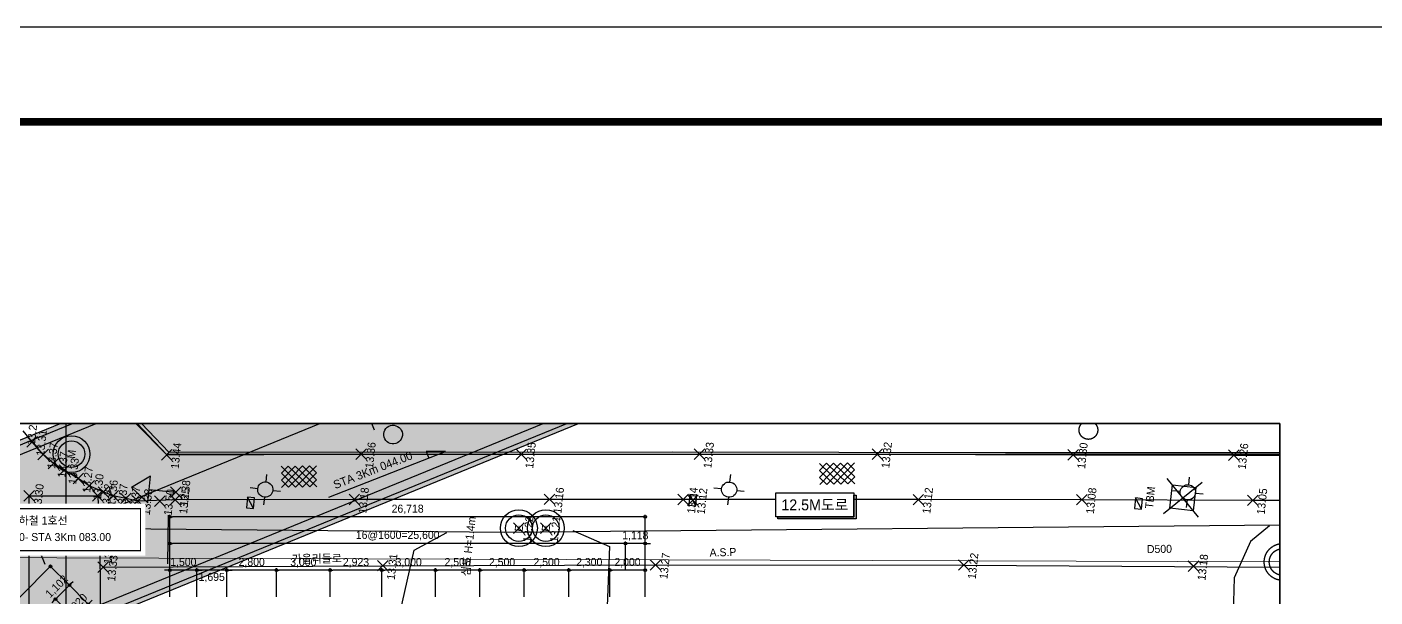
# Model space of a CAD drawing. Header units: millimetres. Extents: x 1073475 to 2890243, y -1340830 to -367733.
# Drawn here: x 1669153 to 1694729, y -378547 to -367733 of the extents above; entities that cross this region are included whole.
import ezdxf
from ezdxf.enums import TextEntityAlignment as Align
from ezdxf.xclip import XClip

# ---------------------------------------------------------------- set-up
doc = ezdxf.new("R2010")
doc.units = ezdxf.units.MM
doc.header["$LTSCALE"] = 50
doc.header["$XCLIPFRAME"] = 2
doc.header["$PDMODE"] = 3
doc.header["$PDSIZE"] = 100
doc.linetypes.add('E-DIGLN01', pattern=[2, 0.9, -0.2, 0.9])
doc.linetypes.add('HIDDEN2', pattern=[4.7625, 3.175, -1.5875])
doc.layers.get('Defpoints').update_dxf_attribs({"color": 151})
for name, color, linetype in [('0-재료표-1', 3, 'Continuous'), ('0-재료표-T', 7, 'Continuous'), ('1-우수관로', 140, '우수'), ('11', 11, 'Continuous'), ('C-DIM', 7, 'Continuous'), ('C0413425', 1, 'Continuous'), ('CS-CONC-MAJR', 4, 'Continuous'), ('CS-EXCV', 3, 'E-DIGLN01'), ('TEX', 3, 'Continuous'), ('TEXT', 3, 'Continuous'), ('가로등', 1, 'Continuous'), ('구조물', 7, 'Continuous'), ('기준점', 5, 'Continuous'), ('도로', 1, 'Continuous'), ('맨홀', 1, 'Continuous'), ('보도', 7, 'Continuous'), ('보도블럭', 7, 'Continuous'), ('상수도맨홀', 1, 'Continuous'), ('시점변경-종점-구__보조측점심볼', 7, 'Continuous'), ('시점변경-종점-구__선형', 7, 'Continuous'), ('연속지적도', 32, 'Continuous'), ('우수맨홀', 1, 'Continuous'), ('우수받이', 5, 'Continuous'), ('중앙선', 2, 'Continuous'), ('지하지장물_전기관로', 1, 'HIDDEN2'), ('차선', 7, 'HIDDEN2'), ('측량점_높이', 8, 'Continuous'), ('측량점_심볼', 7, 'Continuous'), ('포장상태', 7, 'Continuous'), ('한전맨홀', 1, 'Continuous'), ('현황', 9, 'Continuous'), ('화단', 3, 'Continuous'), ('화단경계', 3, 'Continuous'), ('횡단보도', 40, 'Continuous')]:
    doc.layers.add(name, color=color, linetype=linetype)
doc.styles.add('LT', font='')
doc.styles.add('RXHG', font='arial.ttf')
doc.styles.get("Standard").update_dxf_attribs({"font": ''})
doc.styles.add('굴림체', font='')
doc.styles.add('돋움', font='')
doc.styles.get('LT').set_extended_font_data('GulimChe')
doc.styles.get('Standard').set_extended_font_data('Dotum')
doc.styles.get('굴림체').set_extended_font_data('Dotum')
doc.styles.get('돋움').set_extended_font_data('Dotum')
doc.linetypes.add('CFZ008', pattern='A,0.9,-0.2,[106,KHCLINE.shx,S=0.00606,R=180,X=0,Y=0],0.9', length=2)
doc.linetypes.add('POWER_LINE', pattern='A,12.7,-5.08,["POWER",Standard,S=2.54,R=0,X=-2.54,Y=-1.27],-6.35', length=24.13)
doc.linetypes.add('우수', pattern='A,0.5,-0.05,["우수",LT,S=0.1,R=0,X=0,Y=-0.05],-0.4', length=0.95)
doc.dimstyles.new('SAM-300', dxfattribs={"dimscale": 1.5, "dimtxt": 300, "dimasz": 100, "dimexe": 70, "dimexo": 0, "dimgap": 100, "dimtad": 1, "dimdec": 0, "dimzin": 0, "dimdsep": 46, "dimlunit": 6, "dimtxsty": '돋움', "dimblk": 'ORIGIN', "dimcen": 100, "dimclrd": 1, "dimclre": 1, "dimclrt": 7, "dimadec": 0, "dimazin": 0, "dimtfac": 1, "dimtdec": 0, "dimtix": 1, "dimtmove": 2, "dimatfit": 3, "dimfxl": 70, "dimtolj": 1, "dimtzin": 0, "dimlwd": -1, "dimlwe": -1, "dimarcsym": 0})

# ---------------------------------------------------------------- blocks, each defined once
blk = doc.blocks.new('dbox')
at = {"layer": '11'}
blk.add_line((4288, 57600), (81088, 57600), dxfattribs=at)
at = {"layer": '11', "const_width": 150}
blk.add_lwpolyline([(81088, 1800), (4288, 1800), (4288, 57600), (81088, 57600)], close=True, dxfattribs=at)
at = {"layer": 'TEXT', "color": 7}
blk.add_line((0, 59400), (84100, 59400), dxfattribs=at)
at = {"layer": 'TEX', "color": 6, "linetype": 'Continuous', "style": 'RXHG', "width": 1}
for tag, p in [('일자', (76628, 15972)), ('축척', (76628, 13925)), ('설계번호', (76684, 12170))]:
    blk.add_attdef(tag, p, '', height=300, dxfattribs=at)
at = {"layer": 'TEX', "color": 7, "linetype": 'Continuous', "style": 'RXHG', "width": 1}
blk.add_attdef('파일명', (81840, 4453), '', height=300, rotation=90, dxfattribs=at)
at = {"layer": 'TEX', "linetype": 'Continuous', "style": 'RXHG', "width": 1}
for tag, p in [('도면명-1', (77799, 3389)), ('도면명-2', (77799, 2662))]:
    blk.add_attdef(tag, text='', height=400, dxfattribs=at).set_placement(p, align=Align.CENTER)
blk = doc.blocks.new('A$405090834614')
at = {"color": 251}
for points in [[(182276, 95890), (184256, 93919)], [(182280, 93915), (184251, 95895)]]:
    blk.add_lwpolyline(points, dxfattribs=at)
blk.add_lwpolyline([(182606, 95562), (183923, 95565), (183926, 94248), (182609, 94245)], close=True, dxfattribs=at)
at = {"layer": '1-우수관로', "color": 251, "linetype": '우수', "lineweight": 0, "ltscale": 80}
blk.add_lwpolyline([(185502, 13028), (184884, 22596), (180273, 88945), (172057, 168906), (121638, 164312), (118262, 188984)], dxfattribs=at)
at = {"layer": 'C0413425', "color": 251}
for p, q in [((177610, 153734), (176860, 152734)), ((178360, 152734), (177610, 153734)), ((176860, 152734), (178360, 152734)), ((177610, 152734), (177610, 151234))]:
    blk.add_line(p, q, dxfattribs=at)
at = {"layer": '가로등', "color": 251, "linetype": 'Continuous'}
for p, q in [((178290, 146675), (178290, 147104)), ((177862, 146247), (177433, 146247)), ((178290, 145818), (178290, 145389)), ((178719, 146247), (179147, 146247)), ((181036, 120743), (181036, 121172)), ((180608, 120314), (180179, 120314)), ((181036, 119886), (181036, 119457)), ((181465, 120314), (181894, 120314)), ((183607, 95083), (183607, 95511)), ((183178, 94654), (182750, 94654)), ((183607, 94226), (183607, 93797)), ((184035, 94654), (184464, 94654))]:
    blk.add_line(p, q, dxfattribs=at)
for centre, major_axis, start_param, end_param in [((178290, 146247), (303, 303), 5.497787, 11.780972), ((181036, 120314), (-303, 303), 3.926991, 10.210176), ((183607, 94654), (-303, 303), 3.926991, 10.210176)]:
    blk.add_ellipse(centre, major_axis=major_axis, ratio=1, start_param=start_param, end_param=end_param, dxfattribs=at)
at = {"layer": '도로', "color": 251}
for p, q in [((179575, 159558), (180130, 160136)), ((178928, 158866), (179575, 159558)), ((178489, 158242), (178928, 158866)), ((178189, 157596), (178489, 158242)), ((177796, 156764), (178189, 157596)), ((177195, 155287), (177450, 156118)), ((177450, 156118), (177796, 156764)), ((176964, 153994), (177034, 154709)), ((177034, 154709), (177195, 155287)), ((176895, 153301), (176964, 153994)), ((177182, 151224), (176895, 153301)), ((177182, 151224), (177182, 151224)), ((178263, 141208), (177182, 151224)), ((179425, 130303), (178263, 141208)), ((180217, 122831), (179425, 130303)), ((181600, 109677), (180217, 122831)), ((182563, 100534), (181600, 109677)), ((183539, 90982), (182563, 100534)), ((184374, 83195), (183539, 90982))]:
    blk.add_line(p, q, dxfattribs=at)
at = {"layer": '맨홀', "color": 251}
for radius in [1036, 750]:
    blk.add_circle((179121, 157289), radius, dxfattribs=at)
at = {"layer": '보도', "color": 251}
for p, q in [((182057, 154787), (179649, 151962)), ((179649, 151962), (180835, 141094)), ((180835, 141094), (181778, 132145)), ((181778, 132145), (182843, 122188)), ((182843, 122188), (183902, 112241)), ((183902, 112241), (185026, 101289)), ((185026, 101289), (185948, 92310)), ((185948, 92310), (187023, 82345))]:
    blk.add_line(p, q, dxfattribs=at)
at = {"layer": '보도블럭', "color": 251}
for p, q in [((178511, 145346), (179829, 144315)), ((178559, 144955), (178903, 145394)), ((178559, 144955), (179876, 143924)), ((178607, 144564), (179294, 145442)), ((178654, 144172), (179686, 145490)), ((178702, 143781), (179733, 145098)), ((178903, 145394), (179781, 144707)), ((179294, 145442), (179733, 145098)), ((178607, 144564), (179924, 143533)), ((178654, 144172), (179533, 143485)), ((178750, 143389), (179781, 144707)), ((179141, 143437), (179829, 144315)), ((178702, 143781), (179141, 143437)), ((179533, 143485), (179876, 143924)), ((181863, 115283), (183180, 114252)), ((181910, 114892), (182254, 115331)), ((181958, 114500), (182645, 115379)), ((182006, 114109), (183037, 115426)), ((182254, 115331), (183132, 114643)), ((182645, 115379), (183085, 115035)), ((181910, 114892), (183228, 113861)), ((181958, 114500), (183276, 113469)), ((182054, 113717), (183085, 115035)), ((182101, 113326), (183132, 114643)), ((182006, 114109), (182884, 113421)), ((182054, 113717), (182493, 113374)), ((182493, 113374), (183180, 114252)), ((182884, 113421), (183228, 113861))]:
    blk.add_line(p, q, dxfattribs=at)
at = {"layer": '연속지적도', "color": 251}
for p, q in [((184698, 158193), (161008, 155684)), ((179669, 151974), (184698, 158193)), ((188497, 68694), (179669, 151974))]:
    blk.add_line(p, q, dxfattribs=at)
at = {"layer": '우수맨홀', "color": 251}
for radius in [1036, 750]:
    blk.add_circle((180273, 88945), radius, dxfattribs=at)
at = {"layer": '우수받이', "color": 251}
for points in [[(177165, 147191), (177165, 146791), (177765, 146791), (177765, 147191)], [(179929, 122486), (179929, 122086), (180529, 122086), (180529, 122486)], [(182382, 97546), (182382, 97146), (182982, 97146), (182982, 97546)]]:
    blk.add_lwpolyline(points, close=True, dxfattribs=at)
for points in [[(177165, 146791), (177765, 147191)], [(179929, 122086), (180529, 122486)], [(182382, 97146), (182982, 97546)]]:
    blk.add_lwpolyline(points, dxfattribs=at)
at = {"layer": '중앙선', "color": 251}
for p, q in [((172990, 154847), (174731, 139223)), ((174731, 139223), (176388, 123987)), ((176388, 123987), (178214, 106751)), ((178214, 106751), (180168, 87009))]:
    blk.add_line(p, q, dxfattribs=at)
at = {"layer": '지하지장물_전기관로', "color": 251, "linetype": 'POWER_LINE', "ltscale": 3}
for points in [[(186670, 16637), (186590, 33534), (184398, 74092), (182595, 86963), (177310, 132594), (173297, 174213)], [(165368, 136915), (170465, 138180), (175788, 137564), (176957, 135844)], [(177834, 128804), (177152, 126662), (169969, 126181), (168804, 125250), (166356, 122047)], [(182216, 89895), (181219, 90859), (179097, 91566), (173051, 91084), (169836, 89863)]]:
    blk.add_lwpolyline(points, dxfattribs=at)
at = {"layer": '차선', "color": 251, "linetype": 'ByBlock'}
blk.add_line((173554, 151247), (176294, 151506), dxfattribs=at)
at = {"layer": '측량점_심볼', "color": 251}
for p in [(176536, 159406), (179575, 159558), (178928, 158866), (178489, 158242), (178189, 157596), (177450, 156118), (177796, 156764), (176945, 155579), (172990, 154847), (173932, 155145), (177034, 154709), (177195, 155287), (176964, 153994), (176895, 153301), (177011, 152077), (179649, 151962), (177182, 151224), (177610, 151234), (178263, 141208), (180835, 141094), (174731, 139223), (181778, 132145), (177636, 131839), (177798, 130332), (179425, 130303), (176388, 123987), (180217, 122831), (180229, 122286), (182843, 122188), (183902, 112241), (181600, 109677), (178214, 106751), (185026, 101289), (182563, 100534), (179504, 93902), (179508, 93900), (185948, 92310), (183539, 90982)]:
    blk.add_point(p, dxfattribs=at)
at = {"layer": '한전맨홀', "color": 251}
for centre, radius in [((177636, 131839), 1036), ((177636, 131839), 750), ((177798, 130332), 1036), ((177798, 130332), 750)]:
    blk.add_circle(centre, radius, dxfattribs=at)
at = {"layer": '화단', "color": 251}
for centre in [(182121, 139428), (186498, 100585)]:
    blk.add_ellipse(centre, major_axis=(371, 371), ratio=1, start_param=5.497787, end_param=11.780972, dxfattribs=at)
at = {"layer": '화단경계', "color": 251}
for p, q in [((181831, 154242), (179805, 151852)), ((179805, 151852), (182813, 123727)), ((182813, 123727), (184755, 105082)), ((184755, 105082), (188730, 67509))]:
    blk.add_line(p, q, dxfattribs=at)
at = {"layer": '횡단보도', "color": 251}
for p, q in [((168239, 158538), (176536, 159406)), ((176536, 159406), (176945, 155579)), ((176945, 155579), (173932, 155145)), ((173932, 155145), (169592, 154635))]:
    blk.add_line(p, q, dxfattribs=at)
at = {"layer": '1-우수관로', "color": 251, "linetype": '우수', "lineweight": 0, "ltscale": 5, "style": '굴림체'}
blk.add_text('D500', height=450, rotation=276.75715, dxfattribs=at).set_placement((180132, 95184), align=Align.RIGHT)
at = {"layer": 'TEXT', "color": 251, "style": '굴림체'}
blk.add_text('가을리들로', height=450, rotation=276.75715, dxfattribs=at).set_placement((174673, 141531), align=Align.RIGHT)
blk.add_text('심도 H=1.4m', height=450, dxfattribs=at).set_placement((178004, 134314), align=Align.RIGHT)
at = {"layer": '기준점', "color": 251, "style": '굴림체'}
blk.add_text('TBM', height=450, dxfattribs=at).set_placement((183089, 96734), align=Align.MIDDLE_CENTER)
at = {"layer": '상수도맨홀', "color": 251, "style": '굴림체'}
for s, p in [('M', (179121, 157289)), ('E', (177636, 131839)), ('E', (177798, 130332))]:
    blk.add_text(s, height=450, dxfattribs=at).set_placement(p, align=Align.MIDDLE)
at = {"layer": '측량점_높이', "color": 251, "style": '굴림체'}
for s, p in [('13.31', (179575, 159258)), ('13.27', (180130, 159836)), ('13.30', (176536, 159106)), ('13.37', (178928, 158566)), ('13.37', (178489, 157942)), ('13.33', (178189, 157296)), ('13.27', (177796, 156464)), ('13.30', (177450, 155818)), ('13.32', (173932, 154845)), ('13.32', (176945, 155279)), ('13.36', (177195, 154987)), ('13.33', (172990, 154547)), ('13.37', (177034, 154409)), ('13.37', (176964, 153694)), ('13.38', (176895, 153001)), ('13.50', (177011, 151777)), ('13.44', (179649, 151662)), ('13.25', (177182, 150924)), ('13.38', (177610, 150934)), ('13.18', (178263, 140908)), ('13.36', (180835, 140794)), ('13.31', (174731, 138923)), ('13.22', (177636, 131539)), ('13.35', (181778, 131845)), ('13.21', (177798, 130032)), ('13.16', (179425, 130003)), ('13.27', (176388, 123687)), ('13.14', (180217, 122531)), ('13.12', (180229, 121986)), ('13.33', (182843, 121888)), ('13.32', (183902, 111941)), ('13.12', (181600, 109377)), ('13.22', (178214, 106451)), ('13.30', (185026, 100989)), ('13.08', (182563, 100234)), ('13.18', (179504, 93602)), ('13.18', (179508, 93600)), ('13.26', (185948, 92010)), ('13.05', (183539, 90682))]:
    blk.add_text(s, height=450, dxfattribs=at).set_placement(p, align=Align.TOP_CENTER)
at = {"layer": '포장상태', "color": 251, "style": '굴림체'}
blk.add_text('A.S.P', height=450, rotation=277.72058, dxfattribs=at).set_placement((177378, 119514), align=Align.RIGHT)
blk = doc.blocks.new('A$599346786921')
at = {"layer": '구조물', "ltscale": 0.2}
h = blk.add_hatch(color=254, dxfattribs=at)
h.dxf.hatch_style = 1
h.set_gradient(color1=(214, 214, 214), color2=(214, 214, 214))
h.paths.add_polyline_path([(189880, 4043), (128969, 153101), (129119, 153162), (47790, 352186), (48127, 352323), (40199, 371724), (39821, 372650), (39443, 373575), (39065, 374501), (38687, 375426), (38309, 376351), (37931, 377276), (37554, 378201), (37177, 379126), (36800, 380051), (36423, 380975), (36047, 381900), (35671, 382825), (35295, 383749), (34920, 384674), (34545, 385599), (34170, 386523), (33796, 387448), (33422, 388373), (33049, 389297), (32676, 390222), (32304, 391147), (31932, 392072), (31561, 392997), (31190, 393922), (30821, 394847), (30451, 395772), (30083, 396697), (29715, 397623), (29347, 398548), (28981, 399474), (28615, 400400), (28250, 401326), (27886, 402252), (27523, 403178), (27160, 404105), (26798, 405031), (26438, 405958), (26078, 406885), (25719, 407812), (25360, 408742), (25003, 409670), (24647, 410598), (24292, 411526), (23938, 412455), (23585, 413383), (23233, 414312), (22883, 415241), (22533, 416171), (22185, 417101), (21838, 418031), (21492, 418961), (21147, 419892), (20804, 420823), (20462, 421754), (20121, 422686), (19782, 423618), (19443, 424550), (19107, 425482), (18771, 426415), (18438, 427349), (18105, 428282), (17774, 429216), (17445, 430151), (17117, 431086), (16791, 432021), (16466, 432956), (16143, 433892), (15821, 434829), (15501, 435766), (15183, 436703), (14866, 437640), (14551, 438579), (14238, 439517), (13927, 440456), (13617, 441395), (13310, 442335), (13004, 443275), (12700, 444216), (12398, 445157), (12097, 446099), (11799, 447041), (11503, 447983), (11339, 448506), (0, 445440), (302, 444474), (605, 443509), (911, 442544), (1218, 441580), (1527, 440617), (1838, 439655), (2151, 438693), (2466, 437732), (2782, 436772), (3100, 435812), (3420, 434854), (3742, 433896), (4065, 432938), (4390, 431982), (4716, 431026), (5044, 430071), (5374, 429116), (5705, 428162), (6037, 427209), (6372, 426257), (6707, 425305), (7044, 424354), (7382, 423404), (7722, 422454), (8063, 421505), (8406, 420556), (8750, 419608), (9095, 418661), (9441, 417714), (9788, 416768), (10137, 415823), (10487, 414878), (10838, 413933), (11190, 412990), (11544, 412047), (11898, 411104), (12253, 410162), (12610, 409221), (12967, 408280), (13326, 407339), (13685, 406399), (14046, 405460), (14407, 404521), (14768, 403585), (15131, 402648), (15495, 401710), (15860, 400773), (16225, 399837), (16592, 398901), (16959, 397965), (17326, 397030), (17695, 396095), (18064, 395161), (18434, 394227), (18804, 393294), (19175, 392360), (19547, 391428), (19919, 390496), (20292, 389564), (20665, 388632), (21038, 387701), (21412, 386770), (21787, 385839), (22162, 384909), (22537, 383979), (22913, 383050), (23289, 382120), (23665, 381191), (24042, 380263), (24419, 379334), (24796, 378406), (25174, 377478), (25551, 376550), (25929, 375623), (26307, 374695), (26685, 373768), (27063, 372842), (27441, 371915), (27820, 370988), (28198, 370062), (28576, 369136), (28955, 368210), (29333, 367284), (37261, 347883), (37598, 348021), (118926, 148997), (119075, 149057), (179985, 0)])
at = {"layer": 'CS-CONC-MAJR'}
for points in [[(46812, 352596), (128141, 153572)], [(47464, 352323), (128793, 153298)], [(38008, 348999), (119337, 149975)], [(37735, 348347), (119063, 149323)]]:
    blk.add_lwpolyline(points, dxfattribs=at)
at = {"layer": 'CS-EXCV', "linetype": 'CFZ008', "ltscale": 5, "flags": 128}
blk.add_lwpolyline([(189880, 4043), (128969, 153101), (129119, 153162), (47790, 352186), (48127, 352323), (40199, 371724), (39821, 372650), (39443, 373575), (39065, 374501), (38687, 375426), (38309, 376351), (37931, 377276), (37554, 378201), (37177, 379126), (36800, 380051), (36423, 380975), (36047, 381900), (35671, 382825), (35295, 383749), (34920, 384674), (34545, 385599), (34170, 386523), (33796, 387448), (33422, 388373), (33049, 389297), (32676, 390222), (32304, 391147), (31932, 392072), (31561, 392997), (31190, 393922), (30821, 394847), (30451, 395772), (30083, 396697), (29715, 397623), (29347, 398548), (28981, 399474), (28615, 400400), (28250, 401326), (27886, 402252), (27523, 403178), (27160, 404105), (26798, 405031), (26438, 405958), (26078, 406885), (25719, 407812), (25360, 408742), (25003, 409670), (24647, 410598), (24292, 411526), (23938, 412455), (23585, 413383), (23233, 414312), (22883, 415241), (22533, 416171), (22185, 417101), (21838, 418031), (21492, 418961), (21147, 419892), (20804, 420823), (20462, 421754), (20121, 422686), (19782, 423618), (19443, 424550), (19107, 425482), (18771, 426415), (18438, 427349), (18105, 428282), (17774, 429216), (17445, 430151), (17117, 431086), (16791, 432021), (16466, 432956), (16143, 433892), (15821, 434829), (15501, 435766), (15183, 436703), (14866, 437640), (14551, 438579), (14238, 439517), (13927, 440456), (13617, 441395), (13310, 442335), (13004, 443275), (12700, 444216), (12398, 445157), (12097, 446099), (11799, 447041), (11503, 447983), (11339, 448506), (0, 445440), (302, 444474), (605, 443509), (911, 442544), (1218, 441580), (1527, 440617), (1838, 439655), (2151, 438693), (2466, 437732), (2782, 436772), (3100, 435812), (3420, 434854), (3742, 433896), (4065, 432938), (4390, 431982), (4716, 431026), (5044, 430071), (5374, 429116), (5705, 428162), (6037, 427209), (6372, 426257), (6707, 425305), (7044, 424354), (7382, 423404), (7722, 422454), (8063, 421505), (8406, 420556), (8750, 419608), (9095, 418661), (9441, 417714), (9788, 416768), (10137, 415823), (10487, 414878), (10838, 413933), (11190, 412990), (11544, 412047), (11898, 411104), (12253, 410162), (12610, 409221), (12967, 408280), (13326, 407339), (13685, 406399), (14046, 405460), (14407, 404521), (14768, 403585), (15131, 402648), (15495, 401710), (15860, 400773), (16225, 399837), (16592, 398901), (16959, 397965), (17326, 397030), (17695, 396095), (18064, 395161), (18434, 394227), (18804, 393294), (19175, 392360), (19547, 391428), (19919, 390496), (20292, 389564), (20665, 388632), (21038, 387701), (21412, 386770), (21787, 385839), (22162, 384909), (22537, 383979), (22913, 383050), (23289, 382120), (23665, 381191), (24042, 380263), (24419, 379334), (24796, 378406), (25174, 377478), (25551, 376550), (25929, 375623), (26307, 374695), (26685, 373768), (27063, 372842), (27441, 371915), (27820, 370988), (28198, 370062), (28576, 369136), (28955, 368210), (29333, 367284), (37261, 347883), (37598, 348021), (118926, 148997), (119075, 149057), (179985, 0)], close=True, dxfattribs=at)
at = {"layer": '시점변경-종점-구__보조측점심볼', "color": 1}
for p, q in [((48492, 331948), (51270, 333083)), ((56058, 313434), (58835, 314569))]:
    blk.add_line(p, q, dxfattribs=at)
at = {"layer": '시점변경-종점-구__선형', "color": 1}
blk.add_lwpolyline([(34766, 369504), (184932, 2022)], dxfattribs=at)
blk = doc.blocks.new('_Origin')
at = {"color": 0, "linetype": 'ByBlock', "lineweight": -2}
blk.add_line((0, 0), (-1, 0), dxfattribs=at)
blk.add_circle((0, 0), 0.5, dxfattribs=at)
blk = doc.blocks.new('*D925')
at = {"layer": 'C-DIM', "color": 1, "ltscale": 0.2, "transparency": 16777216}
for p, q in [((1709029, -646388), (1709029, -644783)), ((1735597, -644888), (1709179, -644888)), ((1735747, -646388), (1735747, -644783))]:
    blk.add_line(p, q, dxfattribs=at)
at = {"layer": 'Defpoints', "color": 0, "ltscale": 0.2, "transparency": 16777216}
for p in [(1709029, -644888), (1709029, -646388), (1735747, -646388)]:
    blk.add_point(p, dxfattribs=at)
at = {"layer": 'C-DIM', "color": 1, "ltscale": 0.2, "transparency": 16777216, "xscale": 150, "yscale": 150, "zscale": 150, "rotation": 180}
blk.add_blockref('_Origin', (1709029, -644888), dxfattribs=at)
at = {"layer": 'C-DIM', "color": 1, "ltscale": 0.2, "transparency": 16777216, "xscale": 150, "yscale": 150, "zscale": 150}
blk.add_blockref('_Origin', (1735747, -644888), dxfattribs=at)
at = {"layer": 'C-DIM', "color": 7, "ltscale": 0.2, "transparency": 16777216, "insert": (1722388, -644470), "char_height": 450, "attachment_point": 5, "style": '돋움'}
blk.add_mtext('\\A1;26,718', dxfattribs=at)
blk = doc.blocks.new('*D928')
at = {"layer": 'C-DIM', "color": 1, "ltscale": 0.2, "transparency": 16777216}
for p, q in [((1697112, -652870), (1702205, -647777)), ((1703372, -648732), (1702237, -647597)), ((1698067, -654037), (1696932, -652902))]:
    blk.add_line(p, q, dxfattribs=at)
at = {"layer": 'Defpoints', "color": 0, "ltscale": 0.2, "transparency": 16777216}
for p in [(1702311, -647671), (1703372, -648732), (1698067, -654037)]:
    blk.add_point(p, dxfattribs=at)
at = {"layer": 'C-DIM', "color": 1, "ltscale": 0.2, "transparency": 16777216, "xscale": 150, "yscale": 150, "zscale": 150}
for p, rotation in [((1702311, -647671), 45), ((1697006, -652976), 225)]:
    blk.add_blockref('_Origin', p, dxfattribs=dict(at, rotation=rotation))
at = {"layer": 'C-DIM', "color": 7, "ltscale": 0.2, "transparency": 16777216, "insert": (1699363, -650027), "char_height": 450, "attachment_point": 5, "rotation": 45, "style": '돋움'}
blk.add_mtext('\\A1;7,502', dxfattribs=at)
blk = doc.blocks.new('*D930')
at = {"layer": 'C-DIM', "color": 1, "ltscale": 0.2, "transparency": 16777216}
for p, q in [((1709029, -647888), (1709029, -646283)), ((1734479, -646388), (1709179, -646388)), ((1734629, -647888), (1734629, -646283))]:
    blk.add_line(p, q, dxfattribs=at)
at = {"layer": 'Defpoints', "color": 0, "ltscale": 0.2, "transparency": 16777216}
for p in [(1709029, -646388), (1709029, -647888), (1734629, -647888)]:
    blk.add_point(p, dxfattribs=at)
at = {"layer": 'C-DIM', "color": 1, "ltscale": 0.2, "transparency": 16777216, "xscale": 150, "yscale": 150, "zscale": 150, "rotation": 180}
blk.add_blockref('_Origin', (1709029, -646388), dxfattribs=at)
at = {"layer": 'C-DIM', "color": 1, "ltscale": 0.2, "transparency": 16777216, "xscale": 150, "yscale": 150, "zscale": 150}
blk.add_blockref('_Origin', (1734629, -646388), dxfattribs=at)
at = {"layer": 'C-DIM', "color": 7, "ltscale": 0.2, "transparency": 16777216, "insert": (1721829, -645951), "char_height": 450, "attachment_point": 5, "style": '돋움'}
blk.add_mtext('\\A1;16@1600=25,600', dxfattribs=at)
blk = doc.blocks.new('*D940')
at = {"layer": 'C-DIM', "color": 1, "ltscale": 0.2, "transparency": 16777216}
for p, q in [((1704433, -649792), (1703298, -648657)), ((1703478, -648625), (1703584, -648519)), ((1703653, -650572), (1702518, -649437)), ((1702592, -649511), (1703372, -648732)), ((1702486, -649617), (1702380, -649723))]:
    blk.add_line(p, q, dxfattribs=at)
at = {"layer": 'Defpoints', "color": 0, "ltscale": 0.2, "transparency": 16777216}
for p in [(1703372, -648732), (1704433, -649792), (1703653, -650572)]:
    blk.add_point(p, dxfattribs=at)
at = {"layer": 'C-DIM', "color": 1, "ltscale": 0.2, "transparency": 16777216, "xscale": 150, "yscale": 150, "zscale": 150}
for p, rotation in [((1703372, -648732), 225), ((1702592, -649511), 45)]:
    blk.add_blockref('_Origin', p, dxfattribs=dict(at, rotation=rotation))
at = {"layer": 'C-DIM', "color": 7, "ltscale": 0.2, "transparency": 16777216, "insert": (1702686, -648825), "char_height": 450, "attachment_point": 5, "rotation": 45, "style": '돋움'}
blk.add_mtext('\\A1;1,102', dxfattribs=at)
blk = doc.blocks.new('*D941')
at = {"layer": 'C-DIM', "color": 1, "ltscale": 0.2, "transparency": 16777216}
for p, q in [((1708879, -647888), (1708729, -647888)), ((1709029, -649388), (1709029, -647783)), ((1710529, -647888), (1709029, -647888)), ((1710529, -649388), (1710529, -647783)), ((1710679, -647888), (1710829, -647888))]:
    blk.add_line(p, q, dxfattribs=at)
at = {"layer": 'Defpoints', "color": 0, "ltscale": 0.2, "transparency": 16777216}
for p in [(1709029, -647888), (1709029, -649388), (1710529, -649388)]:
    blk.add_point(p, dxfattribs=at)
at = {"layer": 'C-DIM', "color": 1, "ltscale": 0.2, "transparency": 16777216, "xscale": 150, "yscale": 150, "zscale": 150}
blk.add_blockref('_Origin', (1709029, -647888), dxfattribs=at)
at = {"layer": 'C-DIM', "color": 1, "ltscale": 0.2, "transparency": 16777216, "xscale": 150, "yscale": 150, "zscale": 150, "rotation": 180}
blk.add_blockref('_Origin', (1710529, -647888), dxfattribs=at)
at = {"layer": 'C-DIM', "color": 7, "ltscale": 0.2, "transparency": 16777216, "insert": (1709779, -647470), "char_height": 450, "attachment_point": 5, "style": '돋움'}
blk.add_mtext('\\A1;1,500', dxfattribs=at)
blk = doc.blocks.new('*D942')
at = {"layer": 'C-DIM', "color": 1, "ltscale": 0.2, "transparency": 16777216}
for p, q in [((1710379, -647888), (1710229, -647888)), ((1710529, -649388), (1710529, -647783)), ((1712224, -647888), (1710529, -647888)), ((1712224, -649388), (1712224, -647783)), ((1712374, -647888), (1712524, -647888))]:
    blk.add_line(p, q, dxfattribs=at)
at = {"layer": 'Defpoints', "color": 0, "ltscale": 0.2, "transparency": 16777216}
for p in [(1710529, -647888), (1710529, -649388), (1712224, -649388)]:
    blk.add_point(p, dxfattribs=at)
at = {"layer": 'C-DIM', "color": 1, "ltscale": 0.2, "transparency": 16777216, "xscale": 150, "yscale": 150, "zscale": 150}
blk.add_blockref('_Origin', (1710529, -647888), dxfattribs=at)
at = {"layer": 'C-DIM', "color": 1, "ltscale": 0.2, "transparency": 16777216, "xscale": 150, "yscale": 150, "zscale": 150, "rotation": 180}
blk.add_blockref('_Origin', (1712224, -647888), dxfattribs=at)
at = {"layer": 'C-DIM', "color": 7, "ltscale": 0.2, "transparency": 16777216, "char_height": 450, "attachment_point": 5, "style": '돋움'}
for s, insert in [('\\A1;', (1711376, -647513)), ('\\A1;1,695', (1711376, -648307))]:
    blk.add_mtext(s, dxfattribs=dict(at, insert=insert))
blk = doc.blocks.new('*D943')
at = {"layer": 'C-DIM', "color": 1, "ltscale": 0.2, "transparency": 16777216}
for p, q in [((1712224, -649388), (1712224, -647783)), ((1714874, -647888), (1712374, -647888)), ((1715024, -649388), (1715024, -647783))]:
    blk.add_line(p, q, dxfattribs=at)
at = {"layer": 'Defpoints', "color": 0, "ltscale": 0.2, "transparency": 16777216}
for p in [(1712224, -647888), (1712224, -649388), (1715024, -649388)]:
    blk.add_point(p, dxfattribs=at)
at = {"layer": 'C-DIM', "color": 1, "ltscale": 0.2, "transparency": 16777216, "xscale": 150, "yscale": 150, "zscale": 150, "rotation": 180}
blk.add_blockref('_Origin', (1712224, -647888), dxfattribs=at)
at = {"layer": 'C-DIM', "color": 1, "ltscale": 0.2, "transparency": 16777216, "xscale": 150, "yscale": 150, "zscale": 150}
blk.add_blockref('_Origin', (1715024, -647888), dxfattribs=at)
at = {"layer": 'C-DIM', "color": 7, "ltscale": 0.2, "transparency": 16777216, "insert": (1713624, -647470), "char_height": 450, "attachment_point": 5, "style": '돋움'}
blk.add_mtext('\\A1;2,800', dxfattribs=at)
blk = doc.blocks.new('*D944')
at = {"layer": 'C-DIM', "color": 1, "ltscale": 0.2, "transparency": 16777216}
for p, q in [((1715024, -649388), (1715024, -647783)), ((1717874, -647888), (1715174, -647888)), ((1718024, -649388), (1718024, -647783))]:
    blk.add_line(p, q, dxfattribs=at)
at = {"layer": 'Defpoints', "color": 0, "ltscale": 0.2, "transparency": 16777216}
for p in [(1715024, -647888), (1715024, -649388), (1718024, -649388)]:
    blk.add_point(p, dxfattribs=at)
at = {"layer": 'C-DIM', "color": 1, "ltscale": 0.2, "transparency": 16777216, "xscale": 150, "yscale": 150, "zscale": 150, "rotation": 180}
blk.add_blockref('_Origin', (1715024, -647888), dxfattribs=at)
at = {"layer": 'C-DIM', "color": 1, "ltscale": 0.2, "transparency": 16777216, "xscale": 150, "yscale": 150, "zscale": 150}
blk.add_blockref('_Origin', (1718024, -647888), dxfattribs=at)
at = {"layer": 'C-DIM', "color": 7, "ltscale": 0.2, "transparency": 16777216, "insert": (1716524, -647470), "char_height": 450, "attachment_point": 5, "style": '돋움'}
blk.add_mtext('\\A1;3,000', dxfattribs=at)
blk = doc.blocks.new('*D945')
at = {"layer": 'C-DIM', "color": 1, "ltscale": 0.2, "transparency": 16777216}
for p, q in [((1718024, -649388), (1718024, -647783)), ((1720797, -647888), (1718174, -647888)), ((1720947, -649388), (1720947, -647783))]:
    blk.add_line(p, q, dxfattribs=at)
at = {"layer": 'Defpoints', "color": 0, "ltscale": 0.2, "transparency": 16777216}
for p in [(1718024, -647888), (1718024, -649388), (1720947, -649388)]:
    blk.add_point(p, dxfattribs=at)
at = {"layer": 'C-DIM', "color": 1, "ltscale": 0.2, "transparency": 16777216, "xscale": 150, "yscale": 150, "zscale": 150, "rotation": 180}
blk.add_blockref('_Origin', (1718024, -647888), dxfattribs=at)
at = {"layer": 'C-DIM', "color": 1, "ltscale": 0.2, "transparency": 16777216, "xscale": 150, "yscale": 150, "zscale": 150}
blk.add_blockref('_Origin', (1720947, -647888), dxfattribs=at)
at = {"layer": 'C-DIM', "color": 7, "ltscale": 0.2, "transparency": 16777216, "insert": (1719485, -647470), "char_height": 450, "attachment_point": 5, "style": '돋움'}
blk.add_mtext('\\A1;2,923', dxfattribs=at)
blk = doc.blocks.new('*D946')
at = {"layer": 'C-DIM', "color": 1, "ltscale": 0.2, "transparency": 16777216}
for p, q in [((1720947, -649388), (1720947, -647783)), ((1723797, -647888), (1721097, -647888)), ((1723947, -649388), (1723947, -647783))]:
    blk.add_line(p, q, dxfattribs=at)
at = {"layer": 'Defpoints', "color": 0, "ltscale": 0.2, "transparency": 16777216}
for p in [(1720947, -647888), (1720947, -649388), (1723947, -649388)]:
    blk.add_point(p, dxfattribs=at)
at = {"layer": 'C-DIM', "color": 1, "ltscale": 0.2, "transparency": 16777216, "xscale": 150, "yscale": 150, "zscale": 150, "rotation": 180}
blk.add_blockref('_Origin', (1720947, -647888), dxfattribs=at)
at = {"layer": 'C-DIM', "color": 1, "ltscale": 0.2, "transparency": 16777216, "xscale": 150, "yscale": 150, "zscale": 150}
blk.add_blockref('_Origin', (1723947, -647888), dxfattribs=at)
at = {"layer": 'C-DIM', "color": 7, "ltscale": 0.2, "transparency": 16777216, "insert": (1722447, -647470), "char_height": 450, "attachment_point": 5, "style": '돋움'}
blk.add_mtext('\\A1;3,000', dxfattribs=at)
blk = doc.blocks.new('*D947')
at = {"layer": 'C-DIM', "color": 1, "ltscale": 0.2, "transparency": 16777216}
for p, q in [((1723947, -649388), (1723947, -647783)), ((1726297, -647888), (1724097, -647888)), ((1726447, -649388), (1726447, -647783))]:
    blk.add_line(p, q, dxfattribs=at)
at = {"layer": 'Defpoints', "color": 0, "ltscale": 0.2, "transparency": 16777216}
for p in [(1723947, -647888), (1723947, -649388), (1726447, -649388)]:
    blk.add_point(p, dxfattribs=at)
at = {"layer": 'C-DIM', "color": 1, "ltscale": 0.2, "transparency": 16777216, "xscale": 150, "yscale": 150, "zscale": 150, "rotation": 180}
blk.add_blockref('_Origin', (1723947, -647888), dxfattribs=at)
at = {"layer": 'C-DIM', "color": 1, "ltscale": 0.2, "transparency": 16777216, "xscale": 150, "yscale": 150, "zscale": 150}
blk.add_blockref('_Origin', (1726447, -647888), dxfattribs=at)
at = {"layer": 'C-DIM', "color": 7, "ltscale": 0.2, "transparency": 16777216, "insert": (1725197, -647470), "char_height": 450, "attachment_point": 5, "style": '돋움'}
blk.add_mtext('\\A1;2,500', dxfattribs=at)
blk = doc.blocks.new('*D948')
at = {"layer": 'C-DIM', "color": 1, "ltscale": 0.2, "transparency": 16777216}
for p, q in [((1726447, -649388), (1726447, -647783)), ((1728797, -647888), (1726597, -647888)), ((1728947, -649388), (1728947, -647783))]:
    blk.add_line(p, q, dxfattribs=at)
at = {"layer": 'Defpoints', "color": 0, "ltscale": 0.2, "transparency": 16777216}
for p in [(1726447, -647888), (1726447, -649388), (1728947, -649388)]:
    blk.add_point(p, dxfattribs=at)
at = {"layer": 'C-DIM', "color": 1, "ltscale": 0.2, "transparency": 16777216, "xscale": 150, "yscale": 150, "zscale": 150, "rotation": 180}
blk.add_blockref('_Origin', (1726447, -647888), dxfattribs=at)
at = {"layer": 'C-DIM', "color": 1, "ltscale": 0.2, "transparency": 16777216, "xscale": 150, "yscale": 150, "zscale": 150}
blk.add_blockref('_Origin', (1728947, -647888), dxfattribs=at)
at = {"layer": 'C-DIM', "color": 7, "ltscale": 0.2, "transparency": 16777216, "insert": (1727697, -647470), "char_height": 450, "attachment_point": 5, "style": '돋움'}
blk.add_mtext('\\A1;2,500', dxfattribs=at)
blk = doc.blocks.new('*D977')
at = {"layer": 'C-DIM', "color": 1, "ltscale": 0.2, "transparency": 16777216}
for p, q in [((1703711, -650514), (1704433, -649792)), ((1705493, -650853), (1704358, -649718)), ((1704539, -649686), (1704645, -649580)), ((1703605, -650620), (1703499, -650726)), ((1704772, -651574), (1703637, -650439))]:
    blk.add_line(p, q, dxfattribs=at)
at = {"layer": 'Defpoints', "color": 0, "ltscale": 0.2, "transparency": 16777216}
for p in [(1704433, -649792), (1705493, -650853), (1704772, -651574)]:
    blk.add_point(p, dxfattribs=at)
at = {"layer": 'C-DIM', "color": 1, "ltscale": 0.2, "transparency": 16777216, "xscale": 150, "yscale": 150, "zscale": 150}
for p, rotation in [((1704433, -649792), 225), ((1703711, -650514), 45)]:
    blk.add_blockref('_Origin', p, dxfattribs=dict(at, rotation=rotation))
at = {"layer": 'C-DIM', "color": 7, "ltscale": 0.2, "transparency": 16777216, "insert": (1703776, -649857), "char_height": 450, "attachment_point": 5, "rotation": 45, "style": '돋움'}
blk.add_mtext('\\A1;1,020', dxfattribs=at)
blk = doc.blocks.new('A$355485260246')
at = {"color": 255}
blk.add_wipeout([(0, 3897), (17461, 3897), (17461, 0), (0, 0)], dxfattribs=at).dxf.layer = '0-재료표-1'
at = {"layer": '0-재료표-1', "const_width": 92.6}
blk.add_lwpolyline([(17091, 370), (17091, 3527), (370, 3527), (370, 370)], close=True, dxfattribs=at)
at = {"layer": '0-재료표-T', "style": '돋움'}
for s, p in [('인천지하철 1호선', (8666, 2638)), ('STA 3Km 044.00- STA 3Km 083.00', (8666, 1397))]:
    blk.add_text(s, height=600, dxfattribs=at).set_placement(p, align=Align.MIDDLE_CENTER)
blk = doc.blocks.new('*D993')
at = {"layer": 'C-DIM', "color": 1, "ltscale": 0.2, "transparency": 16777216}
for p, q in [((1734479, -646388), (1734329, -646388)), ((1734629, -647888), (1734629, -646283)), ((1735747, -646388), (1734629, -646388)), ((1735747, -647888), (1735747, -646283)), ((1735897, -646388), (1736047, -646388))]:
    blk.add_line(p, q, dxfattribs=at)
at = {"layer": 'Defpoints', "color": 0, "ltscale": 0.2, "transparency": 16777216}
for p in [(1734629, -646388), (1734629, -647888), (1735747, -647888)]:
    blk.add_point(p, dxfattribs=at)
at = {"layer": 'C-DIM', "color": 1, "ltscale": 0.2, "transparency": 16777216, "xscale": 150, "yscale": 150, "zscale": 150}
blk.add_blockref('_Origin', (1734629, -646388), dxfattribs=at)
at = {"layer": 'C-DIM', "color": 1, "ltscale": 0.2, "transparency": 16777216, "xscale": 150, "yscale": 150, "zscale": 150, "rotation": 180}
blk.add_blockref('_Origin', (1735747, -646388), dxfattribs=at)
at = {"layer": 'C-DIM', "color": 7, "ltscale": 0.2, "transparency": 16777216, "insert": (1735188, -645970), "char_height": 450, "attachment_point": 5, "style": '돋움'}
blk.add_mtext('\\A1;1,118', dxfattribs=at)
blk = doc.blocks.new('*D996')
at = {"layer": 'C-DIM', "color": 1, "ltscale": 0.2, "transparency": 16777216}
for p, q in [((1733747, -649388), (1733747, -647783)), ((1735597, -647888), (1733897, -647888)), ((1735747, -649388), (1735747, -647783))]:
    blk.add_line(p, q, dxfattribs=at)
at = {"layer": 'Defpoints', "color": 0, "ltscale": 0.2, "transparency": 16777216}
for p in [(1733747, -647888), (1733747, -649388), (1735747, -649388)]:
    blk.add_point(p, dxfattribs=at)
at = {"layer": 'C-DIM', "color": 1, "ltscale": 0.2, "transparency": 16777216, "xscale": 150, "yscale": 150, "zscale": 150, "rotation": 180}
blk.add_blockref('_Origin', (1733747, -647888), dxfattribs=at)
at = {"layer": 'C-DIM', "color": 1, "ltscale": 0.2, "transparency": 16777216, "xscale": 150, "yscale": 150, "zscale": 150}
blk.add_blockref('_Origin', (1735747, -647888), dxfattribs=at)
at = {"layer": 'C-DIM', "color": 7, "ltscale": 0.2, "transparency": 16777216, "insert": (1734747, -647470), "char_height": 450, "attachment_point": 5, "style": '돋움'}
blk.add_mtext('\\A1;2,000', dxfattribs=at)
blk = doc.blocks.new('*D997')
at = {"layer": 'C-DIM', "color": 1, "ltscale": 0.2, "transparency": 16777216}
for p, q in [((1728947, -649388), (1728947, -647783)), ((1731297, -647888), (1729097, -647888)), ((1731447, -649388), (1731447, -647783))]:
    blk.add_line(p, q, dxfattribs=at)
at = {"layer": 'Defpoints', "color": 0, "ltscale": 0.2, "transparency": 16777216}
for p in [(1728947, -647888), (1728947, -649388), (1731447, -649388)]:
    blk.add_point(p, dxfattribs=at)
at = {"layer": 'C-DIM', "color": 1, "ltscale": 0.2, "transparency": 16777216, "xscale": 150, "yscale": 150, "zscale": 150, "rotation": 180}
blk.add_blockref('_Origin', (1728947, -647888), dxfattribs=at)
at = {"layer": 'C-DIM', "color": 1, "ltscale": 0.2, "transparency": 16777216, "xscale": 150, "yscale": 150, "zscale": 150}
blk.add_blockref('_Origin', (1731447, -647888), dxfattribs=at)
at = {"layer": 'C-DIM', "color": 7, "ltscale": 0.2, "transparency": 16777216, "insert": (1730197, -647470), "char_height": 450, "attachment_point": 5, "style": '돋움'}
blk.add_mtext('\\A1;2,500', dxfattribs=at)
blk = doc.blocks.new('*D998')
at = {"layer": 'C-DIM', "color": 1, "ltscale": 0.2, "transparency": 16777216}
for p, q in [((1731447, -649388), (1731447, -647783)), ((1733597, -647888), (1731597, -647888)), ((1733747, -649388), (1733747, -647783))]:
    blk.add_line(p, q, dxfattribs=at)
at = {"layer": 'Defpoints', "color": 0, "ltscale": 0.2, "transparency": 16777216}
for p in [(1731447, -647888), (1731447, -649388), (1733747, -649388)]:
    blk.add_point(p, dxfattribs=at)
at = {"layer": 'C-DIM', "color": 1, "ltscale": 0.2, "transparency": 16777216, "xscale": 150, "yscale": 150, "zscale": 150, "rotation": 180}
blk.add_blockref('_Origin', (1731447, -647888), dxfattribs=at)
at = {"layer": 'C-DIM', "color": 1, "ltscale": 0.2, "transparency": 16777216, "xscale": 150, "yscale": 150, "zscale": 150}
blk.add_blockref('_Origin', (1733747, -647888), dxfattribs=at)
at = {"layer": 'C-DIM', "color": 7, "ltscale": 0.2, "transparency": 16777216, "insert": (1732597, -647470), "char_height": 450, "attachment_point": 5, "style": '돋움'}
blk.add_mtext('\\A1;2,300', dxfattribs=at)
blk = doc.blocks.new('A$C78BD0C8C')
blk.add_hatch(color=2).paths.add_polyline_path([(324.3, 21.1), (464.4, -337.7), (1395.9, 26)])
at = {"color": 2}
blk.add_lwpolyline([(-5149.2, -2529.8), (1395.9, 26), (324.3, 21.1), (464.4, -337.7)], dxfattribs=at)
ref = blk.add_blockref('A$405090834614', (117900.7, -194829), dxfattribs=dict(rotation=83.9464212542183))
XClip(ref).set_block_clipping_path([(104661.0409256864, 187029.200860789), (115795.371209384, 82037.659728932), (199028.6359362481, 90864.5294945205), (187894.3056525505, 195856.0706263776)])
ref = blk.add_blockref('A$599346786921', (310849.4, -54821), dxfattribs=dict(rotation=89.99999999999997))
XClip(ref).set_block_clipping_path([(-16206.8299571348, 262317.343997824), (67493.1699649135, 367897.631078836)])
at = {"color": 2, "style": '돋움'}
blk.add_text('STA 3Km 044.00', height=472.5, rotation=21.330393, dxfattribs=at).set_placement((-4738.8, -2221.6), align=Align.BOTTOM_LEFT)
at = {"layer": 'C-DIM', "ltscale": 0.2}
for base, p1, p2, picture, middle in [((-14085, -3643), (12632.7, -5143), (-14085, -5143), '*D925', (-726.2, -3224.4)), ((11515, -5143), (12632.7, -6643), (11515, -6643), '*D993', (12073.8, -4724.4)), ((-14085, -6643), (-12585, -8143), (-14085, -8143), '*D941', (-13335, -6224.4)), ((-10890, -6643), (-8090, -8143), (-10890, -8143), '*D943', (-9490, -6224.4)), ((-8090, -6643), (-5090, -8143), (-8090, -8143), '*D944', (-6590, -6224.4)), ((-5090, -6643), (-2167, -8143), (-5090, -8143), '*D945', (-3628.5, -6224.4)), ((-2167, -6643), (833, -8143), (-2167, -8143), '*D946', (-667, -6224.4)), ((833, -6643), (3333, -8143), (833, -8143), '*D947', (2083, -6224.4)), ((3333, -6643), (5833, -8143), (3333, -8143), '*D948', (4583, -6224.4)), ((5833, -6643), (8333, -8143), (5833, -8143), '*D997', (7083, -6224.4)), ((8333, -6643), (10633, -8143), (8333, -8143), '*D998', (9483, -6224.4)), ((10633, -6643), (12632.7, -8143), (10633, -8143), '*D996', (11632.8, -6224.4))]:
    dim = blk.add_linear_dim(base=base, p1=p1, p2=p2, dimstyle='SAM-300', dxfattribs=at)
    dim.commit()
    dim.dimension.update_dxf_attribs({"geometry": picture, "text_midpoint": middle, "insert": (-1723113.8, 641245.4)})
for base, p1, p2, text, picture, middle in [((-14085, -5143), (11515, -6643), (-14085, -6643), '16@1600=<>', '*D930', (-1285, -4705.1)), ((-12585, -6643), (-10890, -8143), (-12585, -8143), '\\X<>', '*D942', (-11737.5, -6643))]:
    dim = blk.add_linear_dim(base=base, p1=p1, p2=p2, text=text, dimstyle='SAM-300', dxfattribs=at)
    dim.commit()
    dim.dimension.update_dxf_attribs({"geometry": picture, "text_midpoint": middle, "insert": (-1723113.8, 641245.4)})
for base, p1, p2, picture, middle in [((-20802.5, -6425.5), (-25046.9, -12791.2), (-19741.9, -7486.2), '*D928', (-23751.1, -8782)), ((-19741.9, -7486.2), (-19460.7, -9326.4), (-18681.2, -8546.8), '*D940', (-20427.7, -7579.9)), ((-18681.2, -8546.8), (-18341.9, -10328.8), (-17620.5, -9607.5), '*D977', (-19337.9, -8611.5))]:
    dim = blk.add_linear_dim(base=base, p1=p1, p2=p2, angle=45, dimstyle='SAM-300', dxfattribs=at)
    dim.commit()
    dim.dimension.update_dxf_attribs({"geometry": picture, "text_midpoint": middle, "insert": (-1723113.8, 641245.4)})
at = {"xscale": 0.75, "yscale": 0.75, "zscale": 0.75}
blk.add_blockref('A$355485260246', (-28562.4, -5828.6), dxfattribs=at)
blk.add_wipeout([(19965.7, -2294.8), (24364, -2294.8), (24364, -3635.6), (19965.7, -3635.6)]).dxf.layer = '현황'
at = {"layer": '현황'}
blk.add_hatch(color=256, dxfattribs=at).paths.add_polyline_path([(20088.2, -3635.6), (24364, -3635.6), (24364, -2417.3), (24486.5, -2417.3), (24486.5, -3758.1), (20088.2, -3758.1)])
for points in [[(19965.7, -2294.8), (24364, -2294.8), (24364, -3635.6), (19965.7, -3635.6)], [(20088.2, -3635.6), (24364, -3635.6), (24364, -2417.3), (24486.5, -2417.3), (24486.5, -3758.1), (20088.2, -3758.1)]]:
    blk.add_lwpolyline(points, close=True, dxfattribs=at)
at = {"layer": '현황', "style": '돋움'}
blk.add_text('12.5M도로', height=612.5, dxfattribs=at).set_placement((22164.8, -2965.2), align=Align.MIDDLE)

msp = doc.modelspace()

# ---------------------------------------------------------------- linework, layer by layer
at = {"layer": 'Defpoints'}
msp.add_lwpolyline([(1658504.7, -375257.2), (1692922.7, -375257.2), (1692922.7, -397781.3), (1658504.7, -397781.3)], close=True, dxfattribs=at)

# ---------------------------------------------------------------- block references
msp.add_blockref('dbox', (1620332.7, -427133.1))

# ---------------------------------------------------------------- next in the draw order: block references
at = {"layer": 'C-DIM', "ltscale": 0.2}
ref = msp.add_blockref('A$C78BD0C8C', (1676619.9, -375796.2), dxfattribs=dict(at, xscale=0.3375, yscale=0.3375, zscale=0.3375))
XClip(ref).set_block_clipping_path([(-53674.9236881854, -65141.2139783588), (48304.5635594446, 1596.9759842416)])

doc.saveas('drawing.dxf')
